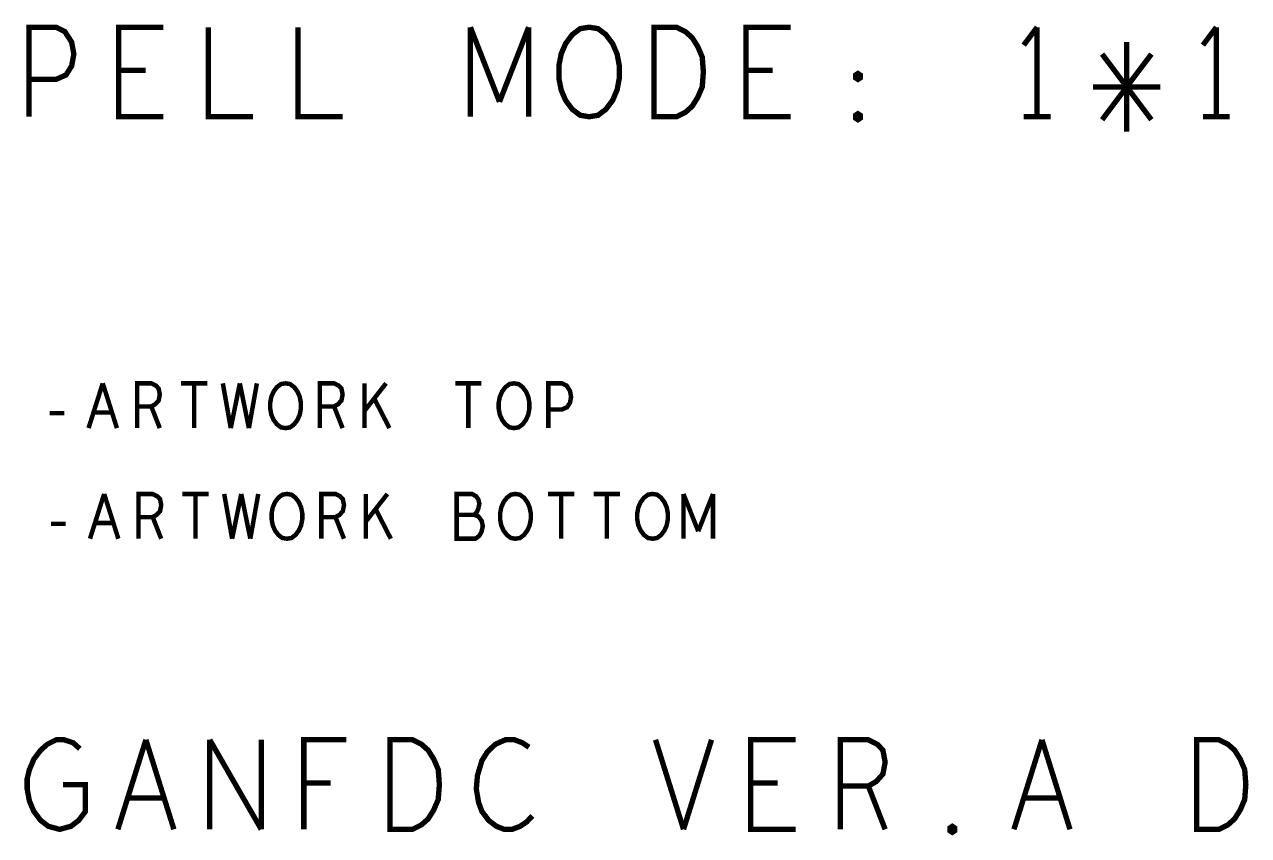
# Model space of a CAD drawing. Header units: millimetres. Extents: x 0 to 442, y 0 to 314.
# Drawn here: x 164.25 to 198.95, y 176.44 to 199.45 of the extents above; entities that cross this region are included whole.
import ezdxf

# ---------------------------------------------------------------- set-up
doc = ezdxf.new("R2010")
doc.units = ezdxf.units.MM
doc.header["$LTSCALE"] = 23.1
doc.layers.get('0').update_dxf_attribs({"linetype": 'CONTINUOUS'})

msp = doc.modelspace()

# ---------------------------------------------------------------- linework, layer by layer
for points, const_width in [([(164.382, 196.828), (164.382, 199.368), (165.144, 199.368), (165.398, 199.241), (165.589, 198.945), (165.652, 198.606), (165.589, 198.268), (165.43, 198.014), (165.144, 197.887), (164.382, 197.887)], 0.152), ([(168.192, 196.828), (166.922, 196.828), (166.922, 199.368), (168.192, 199.368)], 0.152), ([(169.462, 199.368), (169.462, 196.828), (170.732, 196.828)], 0.152), ([(172.002, 199.368), (172.002, 196.828), (173.272, 196.828)], 0.152), ([(176.892, 196.828), (176.892, 199.368)], 0.152), ([(176.892, 199.368), (177.717, 197.252)], 0.152), ([(177.717, 197.252), (178.543, 199.368)], 0.152), ([(178.543, 199.368), (178.543, 196.828)], 0.152), ([(185.972, 196.828), (184.702, 196.828), (184.702, 199.368), (185.972, 199.368)], 0.152), ([(192.957, 199.368), (192.576, 198.86)], 0.152), ([(192.957, 196.828), (192.957, 199.368)], 0.152), ([(198.037, 199.368), (197.656, 198.86)], 0.152), ([(198.037, 196.828), (198.037, 199.368)], 0.152), ([(195.497, 198.945), (195.497, 196.405)], 0.152), ([(194.799, 196.744), (196.196, 198.606)], 0.152), ([(196.196, 196.744), (194.799, 198.606)], 0.152), ([(167.684, 198.141), (166.922, 198.141)], 0.152), ([(185.464, 198.141), (184.702, 198.141)], 0.152), ([(194.545, 197.675), (196.45, 197.675)], 0.152), ([(192.576, 196.828), (193.338, 196.828)], 0.152), ([(197.656, 196.828), (198.418, 196.828)], 0.152), ([(166.069, 187.998), (166.471, 189.268)], 0.127), ([(166.471, 189.268), (166.873, 187.998)], 0.127), ([(167.445, 187.998), (167.445, 189.268), (167.847, 189.268), (167.975, 189.205), (168.056, 189.12), (168.088, 188.951), (168.056, 188.781), (167.959, 188.675), (167.847, 188.612), (167.445, 188.612)], 0.127), ([(168.692, 189.268), (169.432, 189.268)], 0.127), ([(169.062, 189.268), (169.062, 187.998)], 0.127), ([(169.875, 189.268), (170.1, 187.998)], 0.127), ([(170.1, 187.998), (170.357, 189.268)], 0.127), ([(170.357, 189.268), (170.614, 187.998)], 0.127), ([(170.614, 187.998), (170.84, 189.268)], 0.127), ([(172.626, 187.998), (172.626, 189.268), (173.028, 189.268), (173.157, 189.205), (173.238, 189.12), (173.27, 188.951), (173.238, 188.781), (173.141, 188.675), (173.028, 188.612), (172.626, 188.612)], 0.127), ([(173.89, 187.998), (173.89, 189.268)], 0.127), ([(174.501, 189.268), (173.89, 188.485)], 0.127), ([(176.464, 189.268), (177.204, 189.268)], 0.127), ([(176.834, 189.268), (176.834, 187.998)], 0.127), ([(179.103, 187.998), (179.103, 189.268), (179.489, 189.268), (179.618, 189.205), (179.715, 189.056), (179.747, 188.887), (179.715, 188.718), (179.634, 188.591), (179.489, 188.527), (179.103, 188.527)], 0.127), ([(174.597, 187.998), (174.163, 188.845)], 0.127), ([(164.967, 188.421), (165.385, 188.421)], 0.127), ([(166.728, 188.443), (166.214, 188.443)], 0.127), ([(167.847, 188.612), (168.088, 187.998)], 0.127), ([(173.028, 188.612), (173.27, 187.998)], 0.127), ([(166.109, 184.861), (166.511, 186.131)], 0.127), ([(166.511, 186.131), (166.913, 184.861)], 0.127), ([(167.484, 184.861), (167.484, 186.131), (167.887, 186.131), (168.015, 186.067), (168.096, 185.983), (168.128, 185.813), (168.096, 185.644), (167.999, 185.538), (167.887, 185.475), (167.484, 185.475)], 0.127), ([(168.731, 186.131), (169.471, 186.131)], 0.127), ([(169.101, 186.131), (169.101, 184.861)], 0.127), ([(169.914, 186.131), (170.139, 184.861)], 0.127), ([(170.139, 184.861), (170.397, 186.131)], 0.127), ([(170.397, 186.131), (170.654, 184.861)], 0.127), ([(170.654, 184.861), (170.879, 186.131)], 0.127), ([(172.666, 184.861), (172.666, 186.131), (173.068, 186.131), (173.197, 186.067), (173.277, 185.983), (173.309, 185.813), (173.277, 185.644), (173.181, 185.538), (173.068, 185.475), (172.666, 185.475)], 0.127), ([(173.929, 184.861), (173.929, 186.131)], 0.127), ([(174.54, 186.131), (173.929, 185.348)], 0.127), ([(177.003, 185.538), (177.067, 185.602), (177.115, 185.708), (177.147, 185.856), (177.115, 185.983), (177.051, 186.067), (176.938, 186.131), (176.504, 186.131), (176.504, 184.861), (177.035, 184.861), (177.147, 184.946), (177.212, 185.073), (177.244, 185.221), (177.212, 185.369), (177.115, 185.496), (177.003, 185.538), (176.504, 185.538)], 0.127), ([(179.095, 186.131), (179.835, 186.131)], 0.127), ([(179.465, 186.131), (179.465, 184.861)], 0.127), ([(180.39, 186.131), (181.13, 186.131)], 0.127), ([(180.76, 186.131), (180.76, 184.861)], 0.127), ([(182.932, 184.861), (182.932, 186.131)], 0.127), ([(182.932, 186.131), (183.351, 185.073)], 0.127), ([(183.351, 185.073), (183.769, 186.131)], 0.127), ([(183.769, 186.131), (183.769, 184.861)], 0.127), ([(174.637, 184.861), (174.202, 185.708)], 0.127), ([(165.006, 185.284), (165.424, 185.284)], 0.127), ([(166.768, 185.305), (166.253, 185.305)], 0.127), ([(167.887, 185.475), (168.128, 184.861)], 0.127), ([(173.068, 185.475), (173.309, 184.861)], 0.127), ([(165.345, 177.889), (165.98, 177.889), (165.98, 177.127), (165.789, 176.873), (165.567, 176.704), (165.249, 176.619), (164.932, 176.704), (164.71, 176.873), (164.519, 177.127), (164.392, 177.424), (164.329, 177.762), (164.329, 178.059), (164.392, 178.313), (164.519, 178.609), (164.71, 178.863), (164.9, 179.032), (165.154, 179.159), (165.376, 179.159), (165.63, 179.075), (165.821, 178.905)], 0.152), ([(166.9, 176.619), (167.694, 179.159)], 0.152), ([(167.694, 179.159), (168.488, 176.619)], 0.152), ([(169.504, 176.619), (169.504, 179.159)], 0.152), ([(169.504, 179.159), (170.964, 176.619)], 0.152), ([(170.964, 176.619), (170.964, 179.159)], 0.152), ([(172.171, 176.619), (172.171, 179.159), (173.377, 179.159)], 0.152), ([(178.553, 178.948), (178.362, 179.075), (178.14, 179.159), (177.886, 179.159), (177.6, 179.032), (177.378, 178.821), (177.219, 178.567), (177.092, 178.143), (177.06, 177.762), (177.124, 177.381), (177.219, 177.127), (177.41, 176.873), (177.632, 176.704), (177.854, 176.619), (178.076, 176.619), (178.299, 176.704), (178.489, 176.831), (178.648, 177)], 0.152), ([(182.14, 179.159), (182.934, 176.619)], 0.152), ([(182.934, 176.619), (183.728, 179.159)], 0.152), ([(186.109, 176.619), (184.839, 176.619), (184.839, 179.159), (186.109, 179.159)], 0.152), ([(187.379, 176.619), (187.379, 179.159), (188.173, 179.159), (188.427, 179.032), (188.586, 178.863), (188.649, 178.524), (188.586, 178.186), (188.395, 177.974), (188.173, 177.847), (187.379, 177.847)], 0.152), ([(192.3, 176.619), (193.094, 179.159)], 0.152), ([(193.094, 179.159), (193.888, 176.619)], 0.152), ([(172.933, 177.932), (172.171, 177.932)], 0.152), ([(185.601, 177.932), (184.839, 177.932)], 0.152), ([(188.173, 177.847), (188.649, 176.619)], 0.152), ([(168.202, 177.508), (167.186, 177.508)], 0.152), ([(193.602, 177.508), (192.586, 177.508)], 0.152)]:
    msp.add_lwpolyline(points, dxfattribs=dict(const_width=const_width))
for points, const_width in [([(180.257, 196.828), (180.003, 196.871), (179.781, 197.04), (179.591, 197.294), (179.464, 197.59), (179.4, 197.929), (179.4, 198.268), (179.464, 198.606), (179.591, 198.903), (179.781, 199.157), (180.003, 199.326), (180.257, 199.368), (180.511, 199.326), (180.734, 199.157), (180.924, 198.903), (181.051, 198.606), (181.115, 198.268), (181.115, 197.929), (181.051, 197.59), (180.924, 197.294), (180.734, 197.04), (180.511, 196.871)], 0.152), ([(182.099, 196.828), (182.099, 199.368), (182.734, 199.368), (182.988, 199.241), (183.178, 199.072), (183.337, 198.818), (183.464, 198.522), (183.496, 198.098), (183.464, 197.675), (183.337, 197.379), (183.178, 197.125), (182.988, 196.955), (182.734, 196.828)], 0.152), ([(187.877, 197.887), (187.814, 197.929), (187.814, 198.014), (187.877, 198.056), (187.941, 198.014), (187.941, 197.929)], 0.152), ([(187.877, 196.744), (187.814, 196.786), (187.814, 196.871), (187.877, 196.913), (187.941, 196.871), (187.941, 196.786)], 0.152), ([(171.653, 187.998), (171.524, 188.019), (171.411, 188.104), (171.315, 188.231), (171.25, 188.379), (171.218, 188.548), (171.218, 188.718), (171.25, 188.887), (171.315, 189.035), (171.411, 189.162), (171.524, 189.247), (171.653, 189.268), (171.781, 189.247), (171.894, 189.162), (171.99, 189.035), (172.055, 188.887), (172.087, 188.718), (172.087, 188.548), (172.055, 188.379), (171.99, 188.231), (171.894, 188.104), (171.781, 188.019)], 0.127), ([(178.13, 187.998), (178.001, 188.019), (177.888, 188.104), (177.792, 188.231), (177.727, 188.379), (177.695, 188.548), (177.695, 188.718), (177.727, 188.887), (177.792, 189.035), (177.888, 189.162), (178.001, 189.247), (178.13, 189.268), (178.258, 189.247), (178.371, 189.162), (178.467, 189.035), (178.532, 188.887), (178.564, 188.718), (178.564, 188.548), (178.532, 188.379), (178.467, 188.231), (178.371, 188.104), (178.258, 188.019)], 0.127), ([(171.692, 184.861), (171.563, 184.882), (171.451, 184.967), (171.354, 185.094), (171.29, 185.242), (171.258, 185.411), (171.258, 185.581), (171.29, 185.75), (171.354, 185.898), (171.451, 186.025), (171.563, 186.11), (171.692, 186.131), (171.821, 186.11), (171.933, 186.025), (172.03, 185.898), (172.094, 185.75), (172.127, 185.581), (172.127, 185.411), (172.094, 185.242), (172.03, 185.094), (171.933, 184.967), (171.821, 184.882)], 0.127), ([(178.169, 184.861), (178.04, 184.882), (177.928, 184.967), (177.831, 185.094), (177.767, 185.242), (177.735, 185.411), (177.735, 185.581), (177.767, 185.75), (177.831, 185.898), (177.928, 186.025), (178.04, 186.11), (178.169, 186.131), (178.298, 186.11), (178.41, 186.025), (178.507, 185.898), (178.571, 185.75), (178.604, 185.581), (178.604, 185.411), (178.571, 185.242), (178.507, 185.094), (178.41, 184.967), (178.298, 184.882)], 0.127), ([(182.055, 184.861), (181.927, 184.882), (181.814, 184.967), (181.718, 185.094), (181.653, 185.242), (181.621, 185.411), (181.621, 185.581), (181.653, 185.75), (181.718, 185.898), (181.814, 186.025), (181.927, 186.11), (182.055, 186.131), (182.184, 186.11), (182.297, 186.025), (182.393, 185.898), (182.457, 185.75), (182.49, 185.581), (182.49, 185.411), (182.457, 185.242), (182.393, 185.094), (182.297, 184.967), (182.184, 184.882)], 0.127), ([(174.616, 176.619), (174.616, 179.159), (175.251, 179.159), (175.505, 179.032), (175.695, 178.863), (175.854, 178.609), (175.981, 178.313), (176.013, 177.889), (175.981, 177.466), (175.854, 177.17), (175.695, 176.916), (175.505, 176.746), (175.251, 176.619)], 0.152), ([(197.476, 176.619), (197.476, 179.159), (198.111, 179.159), (198.365, 179.032), (198.555, 178.863), (198.714, 178.609), (198.841, 178.313), (198.873, 177.889), (198.841, 177.466), (198.714, 177.17), (198.555, 176.916), (198.365, 176.746), (198.111, 176.619)], 0.152), ([(190.554, 176.535), (190.491, 176.577), (190.491, 176.662), (190.554, 176.704), (190.618, 176.662), (190.618, 176.577)], 0.152)]:
    msp.add_lwpolyline(points, close=True, dxfattribs=dict(const_width=const_width))

doc.saveas('drawing.dxf')
